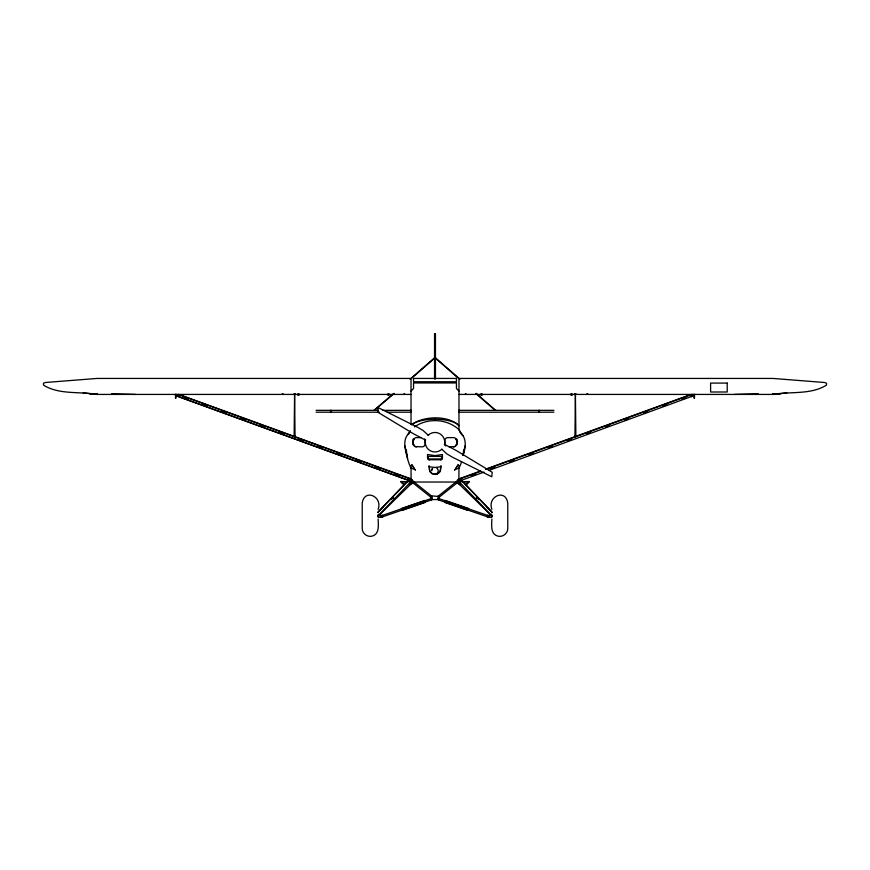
<?xml version="1.0" encoding="UTF-8"?>
<svg xmlns="http://www.w3.org/2000/svg" width="870" height="870" viewBox="0 0 870 870"><rect width="100%" height="100%" fill="white"/><g stroke="black" fill="none" stroke-linecap="round" stroke-linejoin="round"><path stroke-width="1.3" d="M409.281 479.653L409.281 480.664L409.281 479.609L377.885 512.43M460.719 480.664L460.719 479.609L492.115 512.43M461.557 481.643A1.381 1.381 0 0 0 461.698 480.588L461.557 480.262A1.381 1.381 0 0 0 459.675 479.751L460.273 478.924L459.012 480.12M414.185 438.697C412.88 440.818 412.674 444.483 414.729 446.234A2.697 2.458 46.8 0 0 415.512 446.647L422.091 446.832A3.088 3.088 0 0 0 425.082 444.57L425.082 439.861M449.018 446.832L454.434 446.669A2.697 2.458 -46.8 0 0 455.271 446.234C457.326 444.483 457.12 440.818 455.815 438.697M431.77 470.866L431.977 469.789M459.023 480.588L458.979 480.914A1.381 1.381 0 0 0 460.719 482.284M463.199 454.934C465.7 447.604 466.972 438.273 460.371 432.64A42.445 42.445 0 0 0 458.979 429.617A35.311 35.311 0 0 0 435 420.656A35.311 35.311 0 0 0 414.446 426.92M442.406 458.392L442.471 454.51L435 455.608L427.529 454.51L427.551 458.153L428.453 459.512A1.588 1.348 12.7 0 0 429.378 459.762L440.622 459.762A1.849 1.849 0 0 0 441.547 459.512L442.406 458.392A1.849 1.849 0 0 1 442.221 458.838M425.343 440.002L413.815 433.967L377.765 412.173L378.243 407.66L417.665 427.29L423.244 430.628L428.16 435.12M441.84 449.311L446.756 453.803L452.335 457.141L491.757 476.771L492.235 472.279L456.184 450.475L444.657 444.429M465.004 446.027L463.068 455.488A42.445 42.445 0 0 0 463.579 449.964M411.021 391.108L413.544 388.509L413.544 382.952L456.456 382.952L456.456 388.509L458.979 391.108M458.327 483.328L492.126 516.236M438.393 499.869L439.404 497.314L438.23 495.835L437.512 496.411L431.77 495.835L430.596 497.314L431.607 499.869M488.538 517.106L488.962 515.888M411.543 424.723C423.375 415.762 447.941 415.055 458.979 425.539M175.805 394.534L175.566 395.187L178.013 396.078L178.252 395.426L175.881 394.567M176.871 395.654L176.947 394.915L177.61 395.926M177.306 395.078L177.067 395.73L176.251 394.697M177.458 395.872L177.752 395.1M409.117 480.479L409.857 478.435M693.76 394.686L693.858 394.425A2.708 2.708 0 0 1 691.302 396.274L690.345 396.274M408.443 481.643A1.381 1.381 0 0 1 408.302 480.588L408.443 480.262A1.381 1.381 0 0 1 410.325 479.751L409.77 478.946L410.988 480.12M431.629 469.691L431.977 468.854M693.749 394.697L692.879 395.763L692.694 395.078M410.422 430.617L408.03 434.598L409.629 432.64C401.657 439.306 405.496 450.432 407.584 458.751M454.586 470.387L458.262 464.656L455.119 469.463A68.61 68.61 0 0 0 458.979 468.103A42.445 42.445 0 0 0 461.524 461.959M294.125 436.555L294.593 393.882L295.05 436.555M574.95 436.555L575.407 393.882L575.875 436.555M432.205 469.245L432.716 468.582M430.748 497.118L410.227 480.729L411.097 479.642L411.021 465.646M412.01 482.154L412.88 481.066M412.369 482.437L413.239 481.36M496.096 410.346L495.182 410.346L475.944 393.566M692.389 395.926L694.119 394.567M459.86 481.86L459.393 482.35A1.381 1.381 0 0 1 459.675 482.132M377.819 512.289L407.073 481.752M410.738 479.859L412.184 479.511L412.184 481.132L409.911 481.132L409.911 479.283L411.292 479.283M410.335 480.805L410.662 480.186M377.895 516.16L411.021 481.567M458.958 482.6L459.708 481.86M379.026 511.342L382.811 507.656M391.326 499.369L393.218 497.531M377.874 516.236L411.673 483.328M475.498 498.814L476.499 497.857M373.904 410.346L393.849 393.327M410.042 379.2L434.337 357.994M394.056 393.566L374.622 410.118M411.26 378.548L434.543 358.222L434.543 357.298M438.393 496.041L458.903 479.642L458.979 465.646M457.446 481.469L459.229 480.044M459.338 480.186L459.664 480.805M457.663 481.752L459.447 480.327M457.566 482.361L459.708 480.653L458.903 479.642M439.252 497.118L459.773 480.729M177.697 395.709L178.252 395.426M295.039 394.001L294.147 394.001M575.853 394.001L574.961 394.001M694.195 394.534L694.434 395.187L691.987 396.078L691.748 395.426L693.053 394.915L693.129 395.654M458.849 478.935L480.512 471.018M485.612 469.169L690.682 394.588L691.476 396.742M460.415 478.717L480.849 471.268M485.96 469.408L691.563 394.512A1.957 0.566 70 0 1 692.248 395.11M691.193 395.622L694.434 394.447M471.692 475.76L475.52 474.367M490.821 468.81L494.649 467.418M509.95 461.85L513.779 460.458M529.09 454.89L532.918 453.498M548.22 447.93L552.048 446.538M567.349 440.97L571.177 439.578M586.478 434.01L590.306 432.629M605.618 427.061L609.446 425.669M624.747 420.101L628.575 418.709M643.876 413.141L647.704 411.749M663.005 406.181L666.833 404.789M682.145 399.221L685.973 397.829M691.182 396.122L694.586 394.882M460.002 480.762L459.153 481.066A4.35 1.261 70 0 0 459.36 481.056M461.046 480.447L484.035 472.073M488.766 470.474L692.194 396.241A2.001 0.576 70 0 0 692.335 395.35L692.248 395.1M382.289 515.453L431.161 498.564M382.746 516.769L432.477 499.565L437.523 499.565L487.254 516.769M294.19 436.816L295.039 436.805L294.473 436.74M575.809 436.816L575.527 436.74M458.707 479.283L457.816 479.511L457.816 481.132L460.089 481.132L460.089 479.283L458.707 479.283L459.262 479.859M691.574 394.882L692.194 394.882M294.267 393.675L294.919 393.675M575.081 393.675L575.733 393.675M435 474.487L438.001 473.682L440.187 471.486L440.992 465.787L440.796 466.755L435 467.451L429.204 466.755L429.008 465.787L429.813 471.486L431.998 473.682L435 473.976M786.85 392.903L773.006 394.425L458.979 394.425M780.499 393.708L773.006 394.425C790.504 391.359 811.112 394.871 826.5 385.095L826.5 383.257L824.673 382.506L773.006 378.439L458.979 378.439L458.979 429.9L461.97 434.598M758.314 393.762L734.508 394.425M434.543 355.471L435.457 355.471M434.543 355.928L435.457 355.928M435.457 357.298L435.457 358.222L458.74 378.548M411.021 394.425L96.994 394.425C79.496 391.359 58.888 394.871 43.5 385.095L43.5 383.257L45.327 382.506L96.994 378.439L411.021 378.439L411.021 424.527M297.986 394.588L298.91 394.588M388.02 394.588L388.944 394.588M481.056 394.588L481.98 394.588M571.09 394.588L572.014 394.588M175.675 394.697L175.675 394.806M694.216 394.697L694.216 394.806M179.655 394.882L177.6 394.425M690.345 394.882L692.4 394.425M175.501 395.11L179.133 395.926L179.133 394.882M179.655 396.274L178.698 396.274A2.708 2.708 0 0 1 176.142 394.425L176.24 394.686M316.093 410.346L378.048 410.346M382.898 410.346L411.303 410.346M458.697 410.346L553.907 410.346M316.093 412.195L379.298 412.195M387.367 412.195L411.303 412.195M458.697 412.195L553.907 412.195M420.982 437.61L416.556 437.61A3.11 3.11 0 0 0 413.554 439.861M411.021 478.685L410.096 478.957M458.979 478.685L459.904 478.957M410.096 480.805L411.021 480.805M458.979 480.805L459.904 480.805M409.879 481.73L412.184 481.73L412.184 483.568L409.879 483.568M460.121 481.73L457.816 481.73L457.816 483.568L460.121 483.568M378.396 515.888L382.441 515.214L382.517 517.378L378.396 517.269M491.604 515.888L487.559 515.214L487.483 517.378L491.604 517.269M135.492 394.425L111.686 393.762M178.426 394.882L177.806 394.882M89.501 393.708L96.994 394.425L83.15 392.903M438.839 498.564L487.711 515.453M411.162 478.902L179.318 394.588L178.524 396.742L408.008 480.207M175.566 394.447L178.807 395.622M184.027 397.829L187.855 399.221M203.167 404.789L206.995 406.181M222.296 411.749L226.124 413.141M241.425 418.709L245.253 420.101M260.554 425.669L264.382 427.061M279.694 432.629L283.522 434.01M298.823 439.578L302.651 440.97M317.952 446.538L321.78 447.93M337.081 453.498L340.909 454.89M356.221 460.458L360.049 461.85M375.351 467.418L379.179 468.81M394.48 474.367L398.308 475.76M175.414 394.882L178.818 396.122M409.998 480.762L410.847 481.066A4.35 1.261 -70 0 1 410.64 481.056M177.752 395.11A1.957 0.566 -70 0 1 178.437 394.501L409.585 478.717M177.665 395.35A2.001 0.576 -70 0 0 177.795 396.263L408.954 480.447M691.748 395.426L692.303 395.709M458.349 425.31L458.979 425.713L458.044 424.636M411.097 479.642L431.607 496.041M410.77 480.044L412.554 481.469M410.553 480.327L412.337 481.752M410.292 480.653L412.434 482.361M435.663 357.994L459.958 379.2M476.151 393.327L495.378 410.118M393.501 497.857L394.501 498.814M410.292 481.86L411.042 482.6M476.782 497.531L478.674 499.369M487.189 507.656L490.974 511.342M463.101 481.936L492.181 512.289M458.979 481.567L492.105 516.16M410.14 481.86L410.607 482.35A1.381 1.381 0 0 0 410.325 482.132M460.371 432.64L462.938 435.794M457.12 481.066L457.99 482.154M456.761 481.36L457.631 482.437M415.414 470.387L411.738 464.656L414.881 469.463A68.61 68.61 0 0 1 411.021 468.103A42.445 42.445 0 0 1 406.421 449.964M175.936 395.176L175.501 394.425L175.501 398.188M438.099 469.985L438.121 470.028A3.23 3.23 0 0 1 435 474.096M692.248 395.241L692.542 395.872M460.143 478.435L460.882 480.479M381.038 515.888L381.462 517.106M404.996 446.027L406.932 455.488M410.977 480.588L411.021 480.947A1.381 1.381 0 0 1 409.281 482.284M773.006 393.74L773.006 394.414M772.549 393.675L772.549 394.425M694.499 398.188L694.499 394.425L692.737 395.926L690.867 395.926L690.867 394.882M694.043 394.425L694.043 398.188M691.074 394.882L691.074 395.926M587.631 393.675L587.631 394.425M587.402 393.719L587.402 394.425M587.174 393.686L587.174 394.404M572.014 393.664L572.014 395.35L571.09 395.35L571.09 393.664M539.4 410.346L539.4 412.195M538.943 410.346L538.943 412.195M491.876 509.363C487.015 496.65 505.513 488.146 507.775 503.001L507.775 528.427C507.862 533.462 502.61 537.497 497.77 536.105C490.31 534.082 491.691 524.795 491.876 519.009M491.713 514.105L491.713 517.335M481.98 393.664L481.98 395.35L481.056 395.35L481.056 393.664M465.896 393.686L465.896 394.404M465.439 393.719L465.439 394.425M458.979 480.631L458.979 482.034L411.021 482.034L411.021 480.631M457.131 439.317L457.131 444.711M440.59 467.364L440.59 469.985A5.785 5.785 0 0 1 429.41 469.985L429.41 467.364M435.457 333.623L435.457 378.994M411.956 424.636A24.632 8.395 0 0 1 434.967 419.242L435 420.221M434.543 333.623L434.543 378.994M412.869 439.317L412.869 444.711M404.561 393.719L404.561 394.425M404.104 393.686L404.104 394.404M388.944 393.664L388.944 395.35L388.02 395.35L388.02 393.664M378.287 514.105L378.287 517.335M378.124 509.363C382.985 496.65 364.486 488.146 362.224 503.001L362.224 528.427C362.137 533.462 367.39 537.497 372.229 536.105C379.69 534.082 378.309 524.795 378.124 519.009M331.057 410.346L331.057 412.195M330.6 410.346L330.6 412.195M298.91 393.664L298.91 395.35L297.986 395.35L297.986 393.664M282.826 393.686L282.826 394.404M282.598 393.719L282.598 394.425M282.369 393.675L282.369 394.425M178.926 394.882L178.926 395.926M175.958 394.425L175.958 398.188M97.451 393.675L97.451 394.425M96.994 393.74L96.994 394.414M434.967 419.242A24.632 8.395 0 0 1 457.968 424.636M441.547 459.512A1.588 1.348 -12.7 0 1 440.622 459.762M456.445 444.57A3.11 3.11 0 0 1 453.444 446.832M445.777 445.984A3.11 3.11 0 0 1 444.918 444.57L444.918 439.861A3.11 3.11 0 0 1 447.909 437.61L453.444 437.61A3.11 3.11 0 0 1 456.445 439.861M436.609 468.071A3.23 3.23 0 0 1 437.795 469.245M461.056 484.525A1.381 1.381 0 0 1 458.979 483.328M409.194 478.913A1.957 0.566 -70 0 1 409.596 478.696M178.763 395.763A4.535 1.316 -70 0 1 177.806 396.252M178.437 394.512A4.654 1.348 -70 0 1 178.839 395.361M411.021 483.328A1.381 1.381 0 0 1 408.943 484.525M416.556 446.832A3.11 3.11 0 0 1 413.554 444.57M424.658 438.958A3.11 3.11 0 0 1 424.973 439.546M408.215 478.261A154.175 149.803 90 0 1 409.759 478.717M460.241 478.717A154.175 149.803 -90 0 1 461.785 478.261M460.404 478.696A1.957 0.566 70 0 1 460.806 478.913M429.378 459.762A1.849 1.849 0 0 1 428.453 459.512M427.779 458.838A1.849 1.849 0 0 1 427.594 458.392M428.094 435.304A9.777 9.777 0 0 1 444.439 444.744M441.906 449.127A9.777 9.777 0 0 1 425.56 439.687M692.194 396.252A4.535 1.316 70 0 1 691.237 395.763M691.161 395.361A4.654 1.348 70 0 1 691.563 394.512M441.666 457.892L440.764 458.947L429.236 458.947L428.366 458.185L428.334 456.413L441.666 456.413L441.666 457.892M294.147 435.826L295.039 436.066L294.147 435.826M431.281 496.835L432.162 497.074L431.281 496.835M431.476 498.88L432.368 499.119L431.476 498.88M437.838 496.835L438.719 497.074L437.838 496.835M437.632 498.88L438.523 499.119L437.632 498.88M574.961 435.826L575.853 436.066L574.961 435.826M445.494 500.5L444.82 502.447L467.919 510.44L468.593 508.493L445.494 500.5M404.332 485.068L400.559 481.523L407.508 481.752L401.19 481.936L404.332 485.068M468.81 481.936L465.776 485.188L469.441 481.523L462.492 481.752L468.81 481.936M424.506 500.5L401.407 508.493L402.081 510.44L425.18 502.447L424.506 500.5M456.435 378.439L413.544 378.439L413.544 381.756L456.456 381.756L456.435 378.45M727.211 383.083L710.605 383.083L710.605 392L727.211 392L727.211 383.083"/></g></svg>
